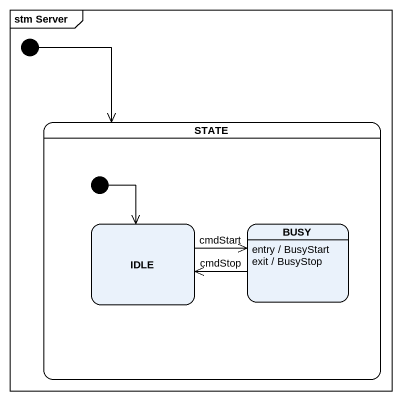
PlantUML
@startuml
mainframe stm Server
hide empty description
state "STATE" as STATE_ {
  state IDLE
  state BUSY
  BUSY : entry / BusyStart
  BUSY : exit / BusyStop
  [*] --> IDLE
}
[*] --> STATE_
IDLE -right-> BUSY : cmdStart
BUSY -left-> IDLE : cmdStop
@enduml
